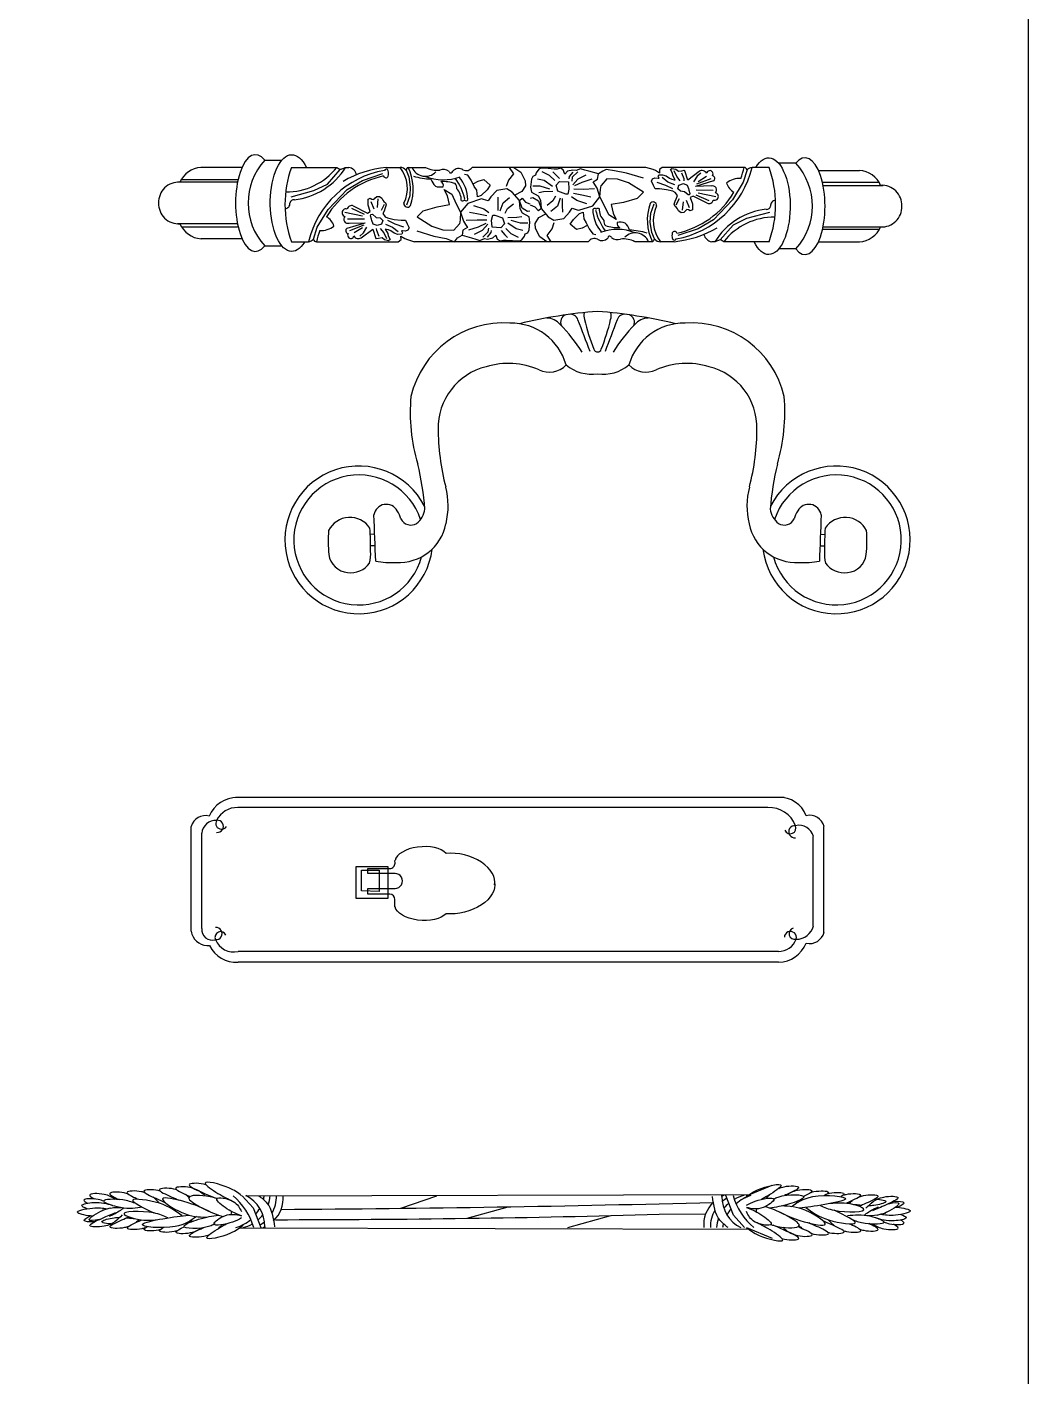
# Model space of a CAD drawing. Header units: millimetres. Extents: x -159347 to -158123, y -76894 to -75818.
# Drawn here: x -158311.9 to -158123.1, y -76588.5 to -76334.1 of the extents above; entities that cross this region are included whole.
import ezdxf

# ---------------------------------------------------------------- set-up
doc = ezdxf.new("R2010")
doc.units = ezdxf.units.MM
doc.header["$LTSCALE"] = 2
doc.header["$MEASUREMENT"] = 0
doc.layers.get('0').update_dxf_attribs({"linetype": 'CONTINUOUS'})
doc.layers.add('标注', color=7, linetype='CONTINUOUS', lineweight=25)

# ---------------------------------------------------------------- blocks, each defined once
blk = doc.blocks.new('LC-14')
at = {"color": 0, "lineweight": -3}
for p, q in [((135245.74, 14315.04), (135244.87, 14315.04)), ((135331.75, 14315.04), (135332.62, 14315.04)), ((135245.65, 14312.79), (135244.81, 14312.83)), ((135331.84, 14312.79), (135332.68, 14312.83))]:
    blk.add_line(p, q, dxfattribs=at)
for centre, radius, start, end in [((135242.59, 14313.89), 14.29, 7.1308, 332.9418), ((135334.9, 14313.89), 14.29, 207.0582, 172.8692), ((135242.59, 14313.89), 12.57, 15.0626, 341.718), ((135334.9, 14313.89), 12.57, 198.282, 164.9374), ((135240.77, 14316.19), 4.02, 95.1289, 172.4034), ((135241.08, 14315.86), 4.39, 35.0206, 98.7346), ((135336.42, 14315.86), 4.39, 81.2654, 144.9794), ((135336.72, 14316.19), 4.02, 7.5966, 84.8711), ((135265.05, 14314.03), 28.39, 174.5513, 183.9573), ((135236.37, 14316.51), 8.51, 356.9406, 12.6656), ((133245.39, 14388.6), 2001.7, 357.72255, 357.97942), ((135248.82, 14300.55), 17.72, 86.8979, 99.6532), ((135250.34, 14308.99), 9.27, 10.9663, 93.4615), ((135327.15, 14308.99), 9.27, 86.5385, 169.0337), ((135328.67, 14300.55), 17.72, 80.3468, 93.1021), ((137332.1, 14388.6), 2001.7, 182.02058, 182.27745), ((135341.12, 14316.51), 8.51, 167.3344, 183.0594), ((135312.44, 14314.03), 28.39, 356.0427, 5.4487), ((135195.08, 14315.33), 49.79, 355.6945, 0.8402), ((135382.41, 14315.33), 49.79, 179.1598, 184.3055), ((135240.87, 14314.21), 4.67, 207.2605, 325.8774), ((135252.66, 14308.88), 2.14, 58.7302, 154.3792), ((135324.83, 14308.88), 2.14, 25.6208, 121.2698), ((135336.62, 14314.21), 4.67, 214.1226, 332.7395), ((135247.89, 14309.42), 2.41, 188.715, 332.1959), ((135246.24, 14311), 4.65, 324.4729, 345.15), ((135251.19, 14307.38), 4.21, 7.6932, 52.3245), ((135245.37, 14307.32), 14.49, 345.3572, 13.7184), ((135332.12, 14307.32), 14.49, 166.2816, 194.6428), ((135326.3, 14307.38), 4.21, 127.6755, 172.3068), ((135331.25, 14311), 4.65, 194.85, 215.5271), ((135329.6, 14309.42), 2.41, 207.8041, 351.285), ((135197.92, 14312.69), 57.65, 346.4896, 355.2746), ((135379.57, 14312.69), 57.65, 184.7254, 193.5104), ((135303.37, 14292.22), 45.45, 165.4269, 180.0118), ((135274.12, 14292.22), 45.45, 359.9882, 14.5731), ((135287.72, 14289.25), 35.19, 163.5366, 185.0714), ((135289.77, 14289.25), 35.19, 354.9286, 16.4634), ((135270.09, 14292.21), 12.16, 178.4088, 256.2804), ((135307.41, 14292.21), 12.16, 283.7196, 1.5912), ((135270.59, 14290.33), 18.41, 193.181, 273.8223), ((135306.9, 14290.33), 18.41, 266.1777, 346.819), ((135271.52, 14294.19), 14.45, 252.591, 294.1582), ((135271.97, 14283.09), 11.13, 269.2012, 344.1519), ((135279.4, 14276.88), 4.56, 44.0329, 115.4597), ((135287.65, 14274.07), 7.78, 81.8831, 129.6907), ((135289.84, 14274.07), 7.78, 50.3093, 98.1169), ((135298.09, 14276.88), 4.56, 64.5403, 135.9671), ((135305.52, 14283.09), 11.13, 195.8481, 270.7988), ((135305.97, 14294.19), 14.45, 245.8418, 287.409), ((135256.89, 14295.92), 34.19, 316.0896, 327.5973), ((132567.5, 15299.77), 2905.57, 339.27007, 339.4002), ((135322.41, 14263.09), 37.09, 157.9491, 167.2929), ((135288.72, 14276.82), 0.711, 87.9797, 163.771), ((135288.77, 14276.82), 0.711, 16.229, 92.0203), ((135255.08, 14263.09), 37.09, 12.7071, 22.0509), ((138009.99, 15299.77), 2905.57, 200.5998, 200.72993), ((135320.6, 14295.92), 34.19, 212.4027, 223.9104), ((135295.51, 14361.81), 92.35, 256.2936, 265.8), ((135278.91, 14274.37), 3.39, 270.9562, 320.4291), ((135283.15, 14271.79), 1.54, 154.7507, 246.9643), ((135281.98, 14361.81), 92.35, 274.2, 283.7064), ((135294.35, 14271.79), 1.53, 291.3484, 25.4573), ((135298.58, 14274.37), 3.39, 219.5709, 269.0438), ((135283.5, 14271.79), 1.54, 260.4366, 341.4486), ((135287.82, 14270.58), 1.73, 157.0297, 202.2164), ((135289.67, 14270.58), 1.73, 337.7836, 22.9703), ((135293.99, 14271.79), 1.54, 198.5514, 279.5634)]:
    blk.add_arc(centre, radius, start, end, dxfattribs=at)
blk = doc.blocks.new('LH-55')
for p, q in [((-9.71, 51.26), (9.98, 51.26)), ((-9.71, 51.26), (9.98, 51.26)), ((-9.19, 49.26), (8.72, 49.26)), ((-15.52, -59.19), (-15.52, 42.45)), ((-13.52, -59.19), (-13.52, 42.45)), ((13.56, -57.19), (13.56, 42.5)), ((15.48, -60.24), (15.48, 42.93)), ((-2.72, 13.93), (-2.72, 18.01)), ((-2.72, 18.01), (-1.64, 18.01)), ((-2.2, 15.91), (-2.08, 19.22)), ((-2.08, 19.22), (1.76, 19.22)), ((-1.64, 18.01), (-1.64, 12.93)), ((0.14, 20.26), (0.14, 20.26)), ((1.16, 12.93), (1.16, 18.01)), ((1.16, 18.01), (2.11, 18.01)), ((1.76, 19.22), (1.76, 15.91)), ((2.11, 18.01), (2.11, 13.92)), ((1.76, 15.91), (-2.2, 15.91)), ((-5.09, 12.93), (-3.72, 12.93)), ((3.12, 12.92), (3.62, 12.93)), ((-8.69, -65.74), (8.09, -65.74)), ((-10.02, -67.74), (9.98, -67.74))]:
    blk.add_line(p, q)
blk.add_lwpolyline([(-3.52, 20.26), (2.48, 20.26), (2.48, 14.26), (-3.52, 14.26)], close=True)
for centre, radius, start, end in [((-9.32, 48.16), 3.09, 107.0727, 186.821), ((-9.71, 50.26), 1, 89.9566, 121.3524), ((9.27, 48.56), 2.79, 345.4359, 75.2366), ((-9.39, 47.28), 1.99, 84.1123, 196.9821), ((8.51, 46.62), 2.65, 356.6351, 85.4947), ((-9.9, 42.74), 5.63, 116.2308, 182.9731), ((-9.92, 43.28), 3.68, 111.7551, 193.1385), ((-10.15, 46.56), 1.14, 172.8881, 6.4045), ((-10.86, 45.71), 1.08, 293.4446, 113.4446), ((10.03, 46.33), 1.14, 172.8881, 6.4045), ((10.57, 45.55), 1.08, 57.1585, 237.1585), ((9.3, 42.62), 4.27, 358.3449, 64.2162), ((9.66, 42.52), 5.82, 0.7273, 66.6664), ((-3.72, 13.93), 1, 270, 0), ((-0.24, 12.92), 1.4, 179.7553, 0.2447), ((3.11, 13.92), 1, 180, 270.8141), ((8.33, -57.47), 5.24, 290.2818, 3.0655), ((-9.84, -59.11), 5.69, 180.8358, 248.2577), ((-9.84, -59.11), 3.69, 180.8358, 248.2577), ((-10.89, -61.43), 1.14, 254.2882, 87.8046), ((9.71, -61.4), 1.08, 113.4446, 293.4446), ((10.22, -59.47), 5.24, 290.2818, 3.0655), ((-10.15, -62.26), 1.08, 14.8447, 194.8447), ((-7.92, -62.55), 3.29, 179.7168, 256.3175), ((9.01, -62.25), 1.14, 352.8881, 186.4045), ((7.44, -63.04), 2.79, 283.5645, 13.3653), ((-9.23, -65.04), 2.79, 166.6347, 256.4355), ((-9.23, -65.04), 2.79, 166.6347, 256.4355), ((-9.23, -65.04), 2.79, 166.6347, 256.4355), ((-9.23, -65.04), 2.79, 166.6347, 256.4355), ((9.32, -65.04), 2.79, 283.5645, 13.3653)]:
    blk.add_arc(centre, radius, start, end)
at = {"extrusion": (0, 0, -1)}
for centre, major_axis, ratio, start_param, end_param in [((-5.09, 7.92), (0.41, 5.03), 0.510053, 3.519206, 6.123915), ((-2.12, 0.91), (-1.65, 6.67), 0.600953, 3.141593, 5.226204)]:
    blk.add_ellipse(centre, major_axis=major_axis, ratio=ratio, start_param=start_param, end_param=end_param, dxfattribs=at)
for centre, major_axis, ratio, start_param, end_param in [((3.62, 7.92), (-0.41, 5.03), 0.510053, 3.519206, 6.123915), ((0.65, 0.91), (1.65, 6.67), 0.600953, 3.141593, 5.226204)]:
    blk.add_ellipse(centre, major_axis=major_axis, ratio=ratio, start_param=start_param, end_param=end_param)
blk = doc.blocks.new('LH-44')
for p, q in [((-3.04, 46.12), (-3.29, -49.8)), ((2.98, 45.7), (0.68, 43.62)), ((0.68, 43.62), (-3.02, 42.2)), ((2.98, 45), (3.21, -49.67)), ((-2.87, 41.44), (-3.02, 41.44)), ((0.6, 15.85), (2.98, 9.12)), ((-1.27, 3.38), (0.89, -4.33)), ((-3.02, -15.55), (-0.76, -23.6)), ((-0.52, -32.71), (-0.44, -41.45)), ((-0.71, -46.68), (2.99, -45.26)), ((2.84, -44.5), (2.99, -44.5)), ((-3.02, -48.76), (-0.71, -46.68)), ((-3.02, -49.14), (-5.02, -53.93)), ((2.98, -49.14), (4.98, -53.93))]:
    blk.add_line(p, q)
for centre, radius, start, end in [((-6.67, 55.7), 12.71, 286.6736, 319.3725), ((4.29, 49.07), 7.63, 196.6844, 220.7645), ((3.39, 47), 6.56, 192.4898, 209.5768), ((-2.81, 47.93), 6.49, 269.4578, 333.192), ((4.29, 49.07), 7.63, 230.8848, 241.0293), ((2.48, 43.9), 5.89, 200.9665, 204.697), ((2.82, 45.41), 6.14, 209.5185, 219.6159), ((3.39, 47), 6.56, 220.4322, 232.1799), ((3.39, 47), 6.56, 250.7777, 266.4566), ((4.29, 49.07), 7.63, 254.697, 260.1645), ((2.48, 43.9), 5.89, 223.9445, 274.9057), ((2699.22, 41.14), 2700.76, 180.03521, 181.56686), ((2.82, 45.41), 6.14, 239.3719, 271.5151), ((3823.59, 59.64), 3823.24, 180.31851, 181.53649), ((-2.51, -46.96), 5.89, 43.9445, 94.9057), ((-2.85, -48.48), 6.14, 59.3719, 91.5151), ((-3.42, -50.06), 6.56, 70.7777, 86.4566), ((2.78, -50.99), 6.49, 89.4578, 153.192), ((-4.32, -52.14), 7.63, 74.697, 80.1645), ((-4.32, -52.14), 7.63, 50.8848, 61.0293), ((-3.42, -50.06), 6.56, 40.4322, 52.1799), ((-2.85, -48.48), 6.14, 29.5185, 39.6159), ((-2.51, -46.96), 5.89, 20.9665, 24.697), ((6.63, -58.77), 12.71, 106.6736, 139.3725), ((-4.32, -52.14), 7.63, 16.6844, 40.7645), ((-3.42, -50.06), 6.56, 12.4898, 29.5768)]:
    blk.add_arc(centre, radius, start, end)
for points, knots in [([(-0.85, 73.86), (-0.83, 74.35), (-0.75, 75.26), (-0.02, 77.74), (0.88, 73.56), (0.65, 71.87), (0.51, 71.14)], [0.487469, 0.487469, 0.487469, 0.487469, 2.0592, 3.29938, 6.192207, 8.837141, 8.837141, 8.837141, 8.837141]), ([(-1.91, 73.45), (-2.01, 74.42), (-1.88, 76.18), (-1.15, 74.94), (-0.83, 74.27)], [4.493813, 4.493813, 4.493813, 4.493813, 6.664987, 8.381502, 8.381502, 8.381502, 8.381502]), ([(-1.49, 72.56), (-1.75, 73.63), (-1.92, 75.62), (-0.22, 73.06), (0.28, 71.8)], [4.427654, 4.427654, 4.427654, 4.427654, 7.010166, 10.29661, 10.29661, 10.29661, 10.29661]), ([(0.53, 74.85), (0.71, 75.45), (1.3, 76.6), (1.99, 72.8), (1.49, 71.17), (1.18, 70.19)], [4.114751, 4.114751, 4.114751, 4.114751, 5.618093, 7.933183, 11.404112, 11.404112, 11.404112, 11.404112]), ([(1.93, 71.71), (2.07, 72.03), (2.51, 73.38), (2.45, 76.1), (1.79, 75.25), (1.57, 74.86)], [3.003723, 3.003723, 3.003723, 3.003723, 3.955768, 6.664987, 7.870553, 7.870553, 7.870553, 7.870553]), ([(2.29, 69.61), (2.7, 70.16), (3.47, 71.64), (3.4, 75.17), (2.65, 74.02), (2.37, 73.48)], [1.846456, 1.846456, 1.846456, 1.846456, 3.955768, 6.664987, 8.148099, 8.148099, 8.148099, 8.148099]), ([(-2.37, 69.99), (-2.33, 71.24), (-1.93, 73.18), (-1.18, 70.27), (-1.11, 69.09), (-1.11, 68.77)], [3.750227, 3.750227, 3.750227, 3.750227, 6.490735, 8.821187, 9.790519, 9.790519, 9.790519, 9.790519]), ([(-2.82, 67.09), (-2.91, 67.32), (-3.27, 68.62), (-3.2, 71.97), (-1.73, 68.71), (-1.17, 67.42), (-1, 67.03)], [3.2827, 3.2827, 3.2827, 3.2827, 3.955768, 6.664987, 9.265271, 10.54932, 10.54932, 10.54932, 10.54932]), ([(0.69, 67.97), (0.26, 68.52), (-0.3, 69.23), (-0.8, 70.43), (-0.91, 70.7)], [0, 0, 0, 0, 2.334357, 2.992002, 2.992002, 2.992002, 2.992002]), ([(3.28, 67.12), (3.37, 67.36), (3.73, 68.66), (3.67, 71.77), (2.65, 69.75), (2.25, 68.87)], [3.2827, 3.2827, 3.2827, 3.2827, 3.955768, 6.664987, 8.852916, 8.852916, 8.852916, 8.852916]), ([(-3.1, 64), (-3.16, 64.19), (-3.49, 65.45), (-3.42, 68.7), (-2.13, 65.85), (-1.64, 64.73), (-1.57, 64.57)], [3.445652, 3.445652, 3.445652, 3.445652, 3.955768, 6.664987, 9.265271, 9.730127, 9.730127, 9.730127, 9.730127]), ([(-1.19, 67.48), (-1.21, 67.29), (-1.26, 66.81), (-1.29, 66.3), (-1.32, 65.99)], [11.138053, 11.138053, 11.138053, 11.138053, 11.731693, 12.65336, 12.65336, 12.65336, 12.65336]), ([(3.56, 64.03), (3.62, 64.22), (3.95, 65.48), (3.88, 68.57), (2.82, 66.38), (2.41, 65.46)], [3.445652, 3.445652, 3.445652, 3.445652, 3.955768, 6.664987, 8.973543, 8.973543, 8.973543, 8.973543]), ([(-3.41, 61.1), (-3.44, 61.22), (-3.72, 62.43), (-3.67, 64.73), (-3.04, 63.96), (-2.84, 63.61)], [3.666575, 3.666575, 3.666575, 3.666575, 3.955768, 6.664987, 7.792274, 7.792274, 7.792274, 7.792274]), ([(3.86, 61.14), (3.89, 61.25), (4.18, 62.46), (4.11, 65.59), (2.53, 62.09), (1.94, 60.73), (1.72, 60.24)], [3.666575, 3.666575, 3.666575, 3.666575, 3.955768, 6.664987, 9.265271, 11.032334, 11.032334, 11.032334, 11.032334]), ([(-3.63, 57.99), (-3.69, 58.16), (-4.01, 59.41), (-3.95, 61.9), (-3.27, 60.97), (-3.04, 60.55)], [3.493773, 3.493773, 3.493773, 3.493773, 3.955768, 6.664987, 7.941853, 7.941853, 7.941853, 7.941853]), ([(4.09, 58.02), (4.14, 58.19), (4.46, 59.45), (4.39, 62.67), (2.88, 59.32), (2.31, 58.01), (2.12, 57.58)], [3.493773, 3.493773, 3.493773, 3.493773, 3.955768, 6.664987, 9.265271, 10.732626, 10.732626, 10.732626, 10.732626]), ([(-3.11, 53.38), (-3.52, 53.93), (-4.29, 55.42), (-4.21, 59.26), (-3.25, 57.43), (-2.87, 56.6)], [1.843775, 1.843775, 1.843775, 1.843775, 3.955768, 6.664987, 8.710789, 8.710789, 8.710789, 8.710789]), ([(-2.41, 50.99), (-2.54, 51.23), (-3.42, 53.14), (-3.24, 58.8), (-1.13, 53.31), (-0.84, 51.32), (-0.68, 50.21)], [2.348043, 2.348043, 2.348043, 2.348043, 3.106787, 7.96069, 10.944944, 14.745846, 14.745846, 14.745846, 14.745846]), ([(2.42, 50.44), (2.57, 50.84), (3.12, 52.97), (3.14, 57.38), (0.66, 53.48), (-0.73, 50.37), (-0.91, 49.28)], [2.591853, 2.591853, 2.591853, 2.591853, 3.647187, 7.660695, 10.943619, 13.890002, 13.890002, 13.890002, 13.890002]), ([(2.92, 52.68), (3.61, 53.38), (4.76, 54.88), (4.66, 59.6), (3.39, 56.78), (2.9, 55.67), (2.83, 55.53)], [0.81542, 0.81542, 0.81542, 0.81542, 3.955768, 6.664987, 9.265271, 9.665532, 9.665532, 9.665532, 9.665532]), ([(-4.39, 51.91), (-4.52, 52.22), (-4.94, 53.56), (-4.87, 57.04), (-3.6, 54.24), (-3.11, 53.14), (-3.06, 53.01)], [3.039822, 3.039822, 3.039822, 3.039822, 3.955768, 6.664987, 9.265271, 9.63399, 9.63399, 9.63399, 9.63399]), ([(5.05, 52.52), (5.09, 52.66), (5.39, 53.9), (5.32, 57.08), (3.51, 53.05), (2.88, 51.61), (2.56, 50.86)], [3.573397, 3.573397, 3.573397, 3.573397, 3.955768, 6.664987, 9.265271, 12.098824, 12.098824, 12.098824, 12.098824]), ([(-2.61, 45.56), (-3.12, 46.21), (-4.45, 47.92), (-5.9, 54.26), (-3.3, 50.46), (-2.53, 49.09), (-2.32, 48.7)], [0, 0, 0, 0, 2.772981, 7.305267, 10.344179, 11.68053, 11.68053, 11.68053, 11.68053]), ([(2.98, 42.61), (2.56, 42.03), (1.14, 40.22), (-1.23, 39.88), (-2.87, 39.64)], [0.24294, 0.24294, 0.24294, 0.24294, 2.329724, 7.013306, 7.013306, 7.013306, 7.013306]), ([(-3.02, -45.67), (-2.59, -45.1), (-1.17, -43.29), (1.2, -42.95), (2.84, -42.71)], [0.24294, 0.24294, 0.24294, 0.24294, 2.329724, 7.013306, 7.013306, 7.013306, 7.013306]), ([(2.58, -48.83), (3.08, -49.48), (4.42, -51.19), (5.86, -57.53), (3.27, -53.73), (2.5, -52.36), (2.29, -51.97)], [0, 0, 0, 0, 2.772981, 7.305267, 10.344179, 11.68053, 11.68053, 11.68053, 11.68053]), ([(-2.46, -53.71), (-2.6, -54.11), (-3.15, -56.25), (-3.18, -60.65), (-0.7, -56.75), (0.69, -53.64), (0.88, -52.55)], [2.591853, 2.591853, 2.591853, 2.591853, 3.647187, 7.660695, 10.943619, 13.890002, 13.890002, 13.890002, 13.890002]), ([(-5.08, -55.79), (-5.12, -55.94), (-5.43, -57.17), (-5.36, -60.35), (-3.54, -56.32), (-2.92, -54.88), (-2.59, -54.13)], [3.573397, 3.573397, 3.573397, 3.573397, 3.955768, 6.664987, 9.265271, 12.098824, 12.098824, 12.098824, 12.098824]), ([(2.37, -54.26), (2.5, -54.5), (3.38, -56.42), (3.21, -62.07), (1.09, -56.58), (0.81, -54.59), (0.64, -53.48)], [2.348043, 2.348043, 2.348043, 2.348043, 3.106787, 7.96069, 10.944944, 14.745846, 14.745846, 14.745846, 14.745846]), ([(4.35, -55.18), (4.48, -55.49), (4.91, -56.84), (4.83, -60.31), (3.57, -57.51), (3.08, -56.41), (3.02, -56.28)], [3.039822, 3.039822, 3.039822, 3.039822, 3.955768, 6.664987, 9.265271, 9.63399, 9.63399, 9.63399, 9.63399]), ([(-2.96, -55.95), (-3.65, -56.65), (-4.79, -58.15), (-4.69, -62.87), (-3.42, -60.05), (-2.93, -58.94), (-2.87, -58.8)], [0.81542, 0.81542, 0.81542, 0.81542, 3.955768, 6.664987, 9.265271, 9.665532, 9.665532, 9.665532, 9.665532]), ([(3.08, -56.65), (3.49, -57.2), (4.26, -58.69), (4.17, -62.53), (3.22, -60.7), (2.84, -59.87)], [1.843775, 1.843775, 1.843775, 1.843775, 3.955768, 6.664987, 8.710789, 8.710789, 8.710789, 8.710789]), ([(-4.12, -61.29), (-4.18, -61.47), (-4.5, -62.72), (-4.43, -65.94), (-2.92, -62.59), (-2.34, -61.28), (-2.15, -60.85)], [3.493773, 3.493773, 3.493773, 3.493773, 3.955768, 6.664987, 9.265271, 10.732626, 10.732626, 10.732626, 10.732626]), ([(3.6, -61.26), (3.65, -61.43), (3.97, -62.68), (3.92, -65.17), (3.24, -64.24), (3, -63.82)], [3.493773, 3.493773, 3.493773, 3.493773, 3.955768, 6.664987, 7.941853, 7.941853, 7.941853, 7.941853]), ([(-3.9, -64.41), (-3.93, -64.52), (-4.21, -65.73), (-4.14, -68.86), (-2.56, -65.36), (-1.97, -64.01), (-1.75, -63.51)], [3.666575, 3.666575, 3.666575, 3.666575, 3.955768, 6.664987, 9.265271, 11.032334, 11.032334, 11.032334, 11.032334]), ([(3.37, -64.37), (3.4, -64.49), (3.69, -65.7), (3.64, -68), (3.01, -67.23), (2.8, -66.88)], [3.666575, 3.666575, 3.666575, 3.666575, 3.955768, 6.664987, 7.792274, 7.792274, 7.792274, 7.792274]), ([(-3.59, -67.3), (-3.65, -67.49), (-3.98, -68.76), (-3.92, -71.84), (-2.86, -69.65), (-2.44, -68.73)], [3.445652, 3.445652, 3.445652, 3.445652, 3.955768, 6.664987, 8.973543, 8.973543, 8.973543, 8.973543]), ([(3.07, -67.27), (3.13, -67.46), (3.46, -68.72), (3.39, -71.97), (2.1, -69.12), (1.61, -68), (1.53, -67.84)], [3.445652, 3.445652, 3.445652, 3.445652, 3.955768, 6.664987, 9.265271, 9.730127, 9.730127, 9.730127, 9.730127]), ([(-3.31, -70.39), (-3.4, -70.63), (-3.77, -71.93), (-3.7, -75.04), (-2.69, -73.02), (-2.28, -72.14)], [3.2827, 3.2827, 3.2827, 3.2827, 3.955768, 6.664987, 8.852916, 8.852916, 8.852916, 8.852916]), ([(2.79, -70.36), (2.87, -70.6), (3.24, -71.89), (3.17, -75.24), (1.7, -71.98), (1.13, -70.69), (0.97, -70.3)], [3.2827, 3.2827, 3.2827, 3.2827, 3.955768, 6.664987, 9.265271, 10.54932, 10.54932, 10.54932, 10.54932]), ([(1.16, -70.75), (1.18, -70.56), (1.22, -70.08), (1.26, -69.57), (1.28, -69.26)], [11.138053, 11.138053, 11.138053, 11.138053, 11.731693, 12.65336, 12.65336, 12.65336, 12.65336]), ([(-2.33, -72.88), (-2.74, -73.43), (-3.51, -74.91), (-3.43, -78.44), (-2.68, -77.29), (-2.4, -76.75)], [1.846456, 1.846456, 1.846456, 1.846456, 3.955768, 6.664987, 8.148099, 8.148099, 8.148099, 8.148099]), ([(-0.56, -78.12), (-0.74, -78.72), (-1.33, -79.87), (-2.03, -76.07), (-1.52, -74.44), (-1.22, -73.46)], [4.114751, 4.114751, 4.114751, 4.114751, 5.618093, 7.933183, 11.404112, 11.404112, 11.404112, 11.404112]), ([(-0.73, -71.24), (-0.29, -71.79), (0.27, -72.5), (0.77, -73.7), (0.88, -73.97)], [0, 0, 0, 0, 2.334357, 2.992002, 2.992002, 2.992002, 2.992002]), ([(2.33, -73.26), (2.3, -74.51), (1.9, -76.45), (1.14, -73.54), (1.08, -72.36), (1.08, -72.04)], [3.750227, 3.750227, 3.750227, 3.750227, 6.490735, 8.821187, 9.790519, 9.790519, 9.790519, 9.790519]), ([(-1.97, -74.98), (-2.11, -75.3), (-2.54, -76.65), (-2.48, -79.37), (-1.82, -78.52), (-1.6, -78.13)], [3.003723, 3.003723, 3.003723, 3.003723, 3.955768, 6.664987, 7.870553, 7.870553, 7.870553, 7.870553]), ([(0.82, -77.14), (0.8, -77.62), (0.72, -78.53), (-0.01, -81.01), (-0.92, -76.83), (-0.69, -75.14), (-0.54, -74.41)], [0.487469, 0.487469, 0.487469, 0.487469, 2.0592, 3.29938, 6.192207, 8.837141, 8.837141, 8.837141, 8.837141]), ([(1.45, -75.83), (1.71, -76.9), (1.89, -78.89), (0.19, -76.33), (-0.31, -75.07)], [4.427654, 4.427654, 4.427654, 4.427654, 7.010166, 10.29661, 10.29661, 10.29661, 10.29661]), ([(1.88, -76.72), (1.98, -77.69), (1.85, -79.45), (1.12, -78.21), (0.79, -77.55)], [4.493813, 4.493813, 4.493813, 4.493813, 6.664987, 8.381502, 8.381502, 8.381502, 8.381502])]:
    blk.add_open_spline(points, degree=3, knots=knots)
for points in [[(-0.64, 68.31), (-2.76, 71.66), (-2.63, 74.36), (-1.3, 72.13), (-0.16, 69.53)], [(1.55, 65.9), (2.18, 68.19), (1.96, 71.72), (0.93, 69.28), (0.8, 64.84)], [(-0.95, 54.31), (-2.83, 58.31), (-2.39, 64.46), (-1.35, 60.61), (-0.66, 55.76)], [(-0.07, 51.74), (1.88, 56.67), (2.4, 60.67), (-0.2, 57.04), (-1.08, 52.51)], [(-1.22, 45.86), (-1.99, 47.51), (-2.32, 51.02), (-0.79, 48.98), (-0.79, 45.86)], [(2.98, 45.86), (4.46, 48.21), (5.31, 52.67), (3.42, 50.28), (1.96, 47.52)], [(-0.79, 45.86), (0.51, 48.58), (2.35, 50.48), (1.88, 47.38), (-0.02, 45.86)], [(-3.02, -49.14), (-4.49, -51.48), (-5.34, -55.94), (-3.46, -53.55), (-2, -50.8)], [(0.75, -49.14), (-0.55, -51.85), (-2.38, -53.75), (-1.92, -50.65), (-0.02, -49.14)], [(1.19, -49.14), (1.96, -50.78), (2.29, -54.29), (0.75, -52.25), (0.75, -49.14)], [(0.04, -55.01), (-1.91, -59.94), (-2.43, -63.94), (0.16, -60.31), (1.05, -55.78)], [(0.92, -57.58), (2.8, -61.58), (2.35, -67.73), (1.31, -63.88), (0.63, -59.03)], [(-1.58, -69.17), (-2.21, -71.46), (-1.99, -74.99), (-0.96, -72.55), (-0.83, -68.11)], [(0.61, -71.58), (2.73, -74.93), (2.6, -77.63), (1.26, -75.4), (0.13, -72.81)]]:
    blk.add_spline(points, degree=3)
for points in [[(0.11, 72.19), (0.17, 72.06), (0.22, 71.93), (0.28, 71.81)], [(0.25, 71.99), (0.24, 71.98), (0.23, 71.96), (0.22, 71.94)], [(0.66, 70.44), (0.5, 70.93), (0.33, 71.43), (0.25, 71.99)], [(0.66, 70.44), (0.78, 69.75), (0.77, 69.11), (0.76, 68.48)], [(1.34, 70.7), (1.35, 70.72), (1.37, 70.73), (1.38, 70.75)], [(-1.5, 65.08), (-1.72, 65.3), (-1.92, 65.53), (-2.11, 65.79)], [(2.41, 65.61), (2.46, 65.68), (2.52, 65.75), (2.57, 65.82)], [(1.6, 61.29), (1.98, 61.65), (2.35, 62.01), (2.69, 62.43)], [(2.65, 55.75), (2.84, 55.94), (3.03, 56.14), (3.2, 56.36)], [(-1.66, 55.19), (-1.79, 55.32), (-1.92, 55.44), (-2.05, 55.57)], [(-2.17, 50.97), (-2.15, 50.92), (-2.12, 50.87), (-2.1, 50.82)], [(-2.58, 49.6), (-2.78, 49.79), (-2.98, 49.97), (-3.16, 50.16)], [(-0.54, 47.78), (-0.4, 47.71), (-0.23, 47.67), (-0.02, 47.67)], [(0.5, -51.05), (0.37, -50.98), (0.19, -50.94), (-0.02, -50.94)], [(2.55, -52.87), (2.75, -53.06), (2.94, -53.24), (3.13, -53.43)], [(2.13, -54.24), (2.11, -54.19), (2.09, -54.14), (2.07, -54.09)], [(-2.68, -59.02), (-2.87, -59.21), (-3.06, -59.41), (-3.24, -59.63)], [(1.62, -58.46), (1.75, -58.59), (1.88, -58.71), (2.01, -58.84)], [(-1.63, -64.56), (-2.01, -64.92), (-2.39, -65.28), (-2.72, -65.7)], [(1.47, -68.35), (1.68, -68.57), (1.89, -68.8), (2.08, -69.06)], [(-2.44, -68.88), (-2.5, -68.95), (-2.55, -69.02), (-2.6, -69.09)], [(-0.7, -73.71), (-0.81, -73.02), (-0.81, -72.38), (-0.8, -71.75)], [(-1.37, -73.97), (-1.39, -73.99), (-1.4, -74), (-1.41, -74.02)], [(-0.7, -73.71), (-0.53, -74.21), (-0.36, -74.7), (-0.28, -75.27)], [(-0.15, -75.46), (-0.2, -75.33), (-0.26, -75.2), (-0.31, -75.08)], [(-0.28, -75.27), (-0.27, -75.25), (-0.26, -75.23), (-0.25, -75.21)]]:
    blk.add_open_spline(points, degree=3)
for points, start_tangent in [([(-1.2, 59.72), (-0.26, 62.36), (-0.56, 67.88), (-1.31, 66.02), (-1.52, 61.55)], (0.059877, 0.998206)), ([(1.16, -62.99), (0.23, -65.63), (0.52, -71.15), (1.28, -69.29), (1.49, -64.82)], (-0.059877, -0.998206))]:
    blk.add_spline(points, degree=3, dxfattribs=dict(start_tangent=start_tangent))
for points, end_tangent in [([(-0.81, 56.99), (1.54, 61.28), (2.13, 66.31), (-0.26, 62.36)], (-0.203186, -0.97914)), ([(0.77, -60.27), (-1.57, -64.55), (-2.16, -69.58), (0.23, -65.63)], (0.203186, 0.97914))]:
    blk.add_spline(points, degree=3, dxfattribs=dict(end_tangent=end_tangent))
blk = doc.blocks.new('A$C43F54033')
at = {"color": 0, "lineweight": -3}
for p, q in [((9.77, 10.21), (4.97, 10.21)), ((12.44, 11.05), (14.44, 11.05)), ((15.57, 10.21), (20.87, 10.21)), ((19.77, 8.25), (21.28, 9.98)), ((21.28, 9.98), (21.91, 10.21)), ((21.91, 10.21), (22.29, 10.21)), ((23.89, 8.69), (26.27, 9.49)), ((26.67, 10.21), (28.33, 10.21)), ((28.99, 9.88), (29.31, 9.11)), ((29.22, 10.21), (31.27, 10.21)), ((36.75, 10.21), (57.1, 10.21)), ((41.08, 10.21), (41.56, 9.47)), ((41.62, 10.21), (42.43, 9.63)), ((42.43, 9.63), (42.95, 8.65)), ((44.22, 9.56), (44.14, 9.29)), ((44.54, 10), (44.22, 9.56)), ((44.77, 10.1), (44.54, 10)), ((45.63, 10.06), (44.77, 10.1)), ((45.82, 9.24), (44.95, 9.67)), ((46.36, 10.01), (45.63, 10.06)), ((46.51, 9.38), (46.2, 9.69)), ((46.7, 10.01), (46.36, 10.01)), ((47.08, 10.11), (46.7, 10.01)), ((47.41, 9.91), (47.08, 10.11)), ((47.59, 9.42), (47.41, 9.91)), ((47.92, 9.75), (47.59, 9.42)), ((48.54, 9.9), (47.92, 9.75)), ((48.54, 9.65), (48.11, 9.14)), ((49.1, 9.67), (48.47, 9.05)), ((48.92, 9.83), (48.54, 9.9)), ((49.45, 10.05), (48.92, 9.83)), ((49.94, 9.89), (49.45, 10.05)), ((50.42, 9.76), (49.94, 9.89)), ((51.54, 9.44), (50.42, 9.76)), ((52.06, 9.75), (51.54, 9.44)), ((52.43, 10.21), (52.06, 9.75)), ((52.06, 9.75), (52.06, 9.75)), ((53.41, 9.82), (52.43, 10.21)), ((54.83, 9.54), (53.41, 9.82)), ((56.84, 8.93), (54.83, 9.54)), ((57.94, 9.96), (57.1, 10.21)), ((58.23, 9.84), (57.94, 9.96)), ((58.7, 9.55), (58.23, 9.84)), ((59.01, 10.21), (58.67, 9.96)), ((58.67, 9.96), (58.7, 9.55)), ((68.61, 10.21), (59.01, 10.21)), ((59.98, 9.96), (60.16, 10.08)), ((60.21, 9.52), (59.98, 9.96)), ((60.16, 10.08), (60.61, 9.98)), ((60.25, 9.25), (60.21, 9.52)), ((60.72, 9.16), (60.39, 9.81)), ((60.61, 9.98), (60.91, 9.75)), ((60.91, 9.75), (61.32, 9.81)), ((61.26, 9.59), (61.54, 8.89)), ((61.32, 9.81), (61.59, 9.88)), ((61.59, 9.88), (61.64, 9.81)), ((62.01, 8.72), (61.64, 9.81)), ((63.35, 9.74), (62.01, 8.72)), ((63.53, 9.54), (63.1, 9.16)), ((68.95, 9.92), (68.5, 8.48)), ((71.53, 10.21), (69.53, 10.21)), ((74.66, 10.68), (72.66, 10.68)), ((77.32, 9.85), (82.13, 9.85)), ((9.24, 8.46), (2.2, 8.46)), ((9.24, 8.74), (2.64, 8.74)), ((18.2, 7.49), (19.77, 8.25)), ((22.08, 7.62), (23.89, 8.69)), ((29.31, 9.11), (29.49, 7.91)), ((29.49, 7.91), (29.42, 6.86)), ((36.21, 9.27), (35.85, 9.37)), ((36.63, 8.7), (36.21, 9.27)), ((36.99, 7.97), (36.63, 8.7)), ((36.88, 8.29), (37.46, 8.61)), ((37.29, 7.53), (36.99, 7.97)), ((37.46, 8.61), (38.12, 8.79)), ((38.12, 8.79), (38.86, 8.14)), ((38.86, 8.14), (38.49, 7.59)), ((41, 8.7), (40.73, 7.95)), ((41.56, 9.47), (41, 8.7)), ((42.97, 8.05), (42.56, 7.38)), ((42.95, 8.65), (42.97, 8.05)), ((43.68, 8.82), (43.58, 7.9)), ((43.84, 9.16), (43.68, 8.82)), ((44.73, 8), (43.83, 8)), ((44.14, 9.29), (43.84, 9.16)), ((45.19, 8.66), (44.41, 8.84)), ((45.83, 7.66), (44.73, 8)), ((46.16, 7.98), (45.19, 8.66)), ((46.42, 8.66), (45.82, 9.24)), ((46.96, 8.89), (46.51, 9.38)), ((46.57, 8.1), (46.99, 8.56)), ((46.8, 7.4), (46.57, 8.1)), ((46.99, 8.56), (48.03, 8.51)), ((48.03, 8.51), (48.08, 7.67)), ((48.11, 9.14), (48.08, 8.88)), ((48.47, 9.05), (48.42, 8.61)), ((49.14, 8.84), (48.53, 8.16)), ((49.61, 8.45), (48.72, 8.02)), ((50.07, 9.31), (49.14, 8.84)), ((50.76, 8.82), (49.61, 8.45)), ((50.92, 8.52), (51.45, 8.84)), ((51.13, 8.19), (50.92, 8.52)), ((51.38, 7.78), (51.13, 8.19)), ((51.45, 8.84), (51.54, 9.44)), ((51.77, 7.62), (51.84, 8.09)), ((52.51, 8.85), (51.84, 8.09)), ((53.78, 8.82), (52.51, 8.85)), ((55.08, 8.39), (53.78, 8.82)), ((56.81, 7.29), (55.08, 8.39)), ((57.75, 8.59), (57.88, 8.85)), ((57.97, 8.09), (57.75, 8.59)), ((57.88, 8.85), (58.16, 8.97)), ((58.18, 7.68), (57.97, 8.09)), ((58.16, 8.97), (58.52, 8.92)), ((59.43, 8.09), (58.42, 8.45)), ((58.52, 8.92), (58.64, 8.92)), ((58.53, 9.17), (58.6, 9.31)), ((58.64, 8.92), (58.53, 9.17)), ((58.6, 9.31), (59.05, 9.35)), ((59.69, 8.49), (59.01, 9.02)), ((59.05, 9.35), (59.49, 9.22)), ((60.26, 7.69), (59.43, 8.09)), ((59.49, 9.22), (59.88, 8.92)), ((60.51, 8.15), (59.69, 8.49)), ((59.88, 8.92), (60.15, 8.82)), ((60.15, 8.82), (60.4, 8.77)), ((60.53, 8.75), (60.25, 9.25)), ((60.4, 8.77), (60.53, 8.75)), ((61.12, 8.64), (60.72, 9.16)), ((60.84, 7.71), (60.97, 8.14)), ((60.97, 8.14), (61.49, 8.31)), ((61.49, 8.31), (61.94, 8.14)), ((61.54, 8.89), (61.56, 8.64)), ((61.94, 8.14), (62.1, 7.73)), ((63.1, 9.16), (62.68, 8.5)), ((65.01, 8.63), (62.9, 7.97)), ((64.76, 8.02), (62.9, 7.97)), ((64.69, 8.87), (63.01, 8.22)), ((64.2, 9.14), (63.22, 8.53)), ((68.5, 8.48), (67.24, 6.42)), ((77.86, 8.48), (84.4, 8.48)), ((77.86, 8.1), (84.9, 8.1)), ((15.52, 6.76), (18.2, 7.49)), ((19.85, 5.28), (22.08, 7.62)), ((24.55, 6.48), (24.8, 6.6)), ((24.55, 5.78), (24.55, 6.48)), ((24.8, 6.6), (25, 6.47)), ((25, 6.47), (25.2, 6.43)), ((25.2, 6.43), (25.34, 6.59)), ((25.34, 6.59), (25.56, 6.79)), ((25.56, 6.79), (25.87, 6.81)), ((25.7, 6.52), (25.61, 5.51)), ((25.87, 6.81), (26.16, 6.6)), ((26.16, 6.6), (26.29, 6.35)), ((26.29, 6.35), (26.4, 6.2)), ((29.42, 6.86), (29.03, 5.77)), ((33.84, 6.86), (33.47, 7.59)), ((33.47, 7.59), (34.36, 7.06)), ((34.07, 5.85), (33.84, 6.86)), ((34.36, 7.06), (34.88, 5.92)), ((37.84, 6.52), (36.22, 5.99)), ((37.36, 6.74), (37.29, 7.53)), ((37.77, 6.9), (37.36, 6.74)), ((38.49, 7.59), (37.77, 6.9)), ((38.07, 6.45), (37.84, 6.52)), ((38.62, 6.28), (38.07, 6.45)), ((38.95, 6.74), (38.62, 6.28)), ((39.63, 7.5), (38.95, 6.74)), ((40.8, 7.69), (39.63, 7.5)), ((39.75, 6.72), (39.76, 5.94)), ((40.36, 6.05), (41.13, 6.68)), ((41.45, 7.29), (40.8, 7.69)), ((42.27, 6.31), (41.45, 7.29)), ((42.56, 7.38), (41.74, 6.94)), ((42.27, 6.31), (42.6, 6.59)), ((42.6, 6.59), (42.98, 6.14)), ((43.58, 7.9), (43.69, 7.3)), ((43.58, 6.61), (43.86, 6.67)), ((43.69, 7.3), (44.47, 6.85)), ((43.86, 6.67), (44.5, 6.28)), ((44.47, 6.85), (44.75, 6.36)), ((45.12, 7.34), (44.54, 7.24)), ((44.75, 6.36), (44.82, 5.39)), ((46.19, 7.37), (45.12, 7.34)), ((46.48, 6.85), (46.2, 6.29)), ((47.06, 6.58), (46.74, 5.65)), ((47.71, 7.09), (46.8, 7.4)), ((47.34, 5.75), (47.33, 6.55)), ((47.94, 7.09), (47.71, 7.09)), ((48.08, 7.67), (47.94, 7.09)), ((48.98, 6.34), (48.39, 6.77)), ((49.79, 6.91), (48.62, 7.14)), ((49.78, 7.63), (48.65, 7.64)), ((50.2, 5.95), (48.98, 6.34)), ((51.05, 7.68), (49.78, 7.63)), ((50.66, 6.72), (49.79, 6.91)), ((50.88, 5.71), (51.72, 6.74)), ((51.72, 6.74), (51.38, 7.78)), ((51.72, 6.74), (51.77, 7.62)), ((52.22, 5.78), (51.72, 6.74)), ((56.09, 6.58), (54.47, 6.1)), ((56.81, 7.29), (56.09, 6.58)), ((58.68, 7.69), (58.18, 7.68)), ((59.5, 7.58), (58.68, 7.69)), ((60.26, 7.41), (59.5, 7.58)), ((60.53, 7.28), (60.26, 7.41)), ((60.81, 6.91), (60.53, 7.28)), ((60.53, 6.24), (60.68, 6.62)), ((60.65, 5.83), (61.02, 6.56)), ((60.68, 6.62), (60.81, 6.91)), ((61.15, 7.42), (60.84, 7.71)), ((61.61, 7.35), (61.15, 7.42)), ((62.03, 6.98), (61.61, 7.35)), ((62.21, 5.48), (61.86, 6.33)), ((62.21, 7), (62.03, 6.98)), ((62.1, 7.73), (62.15, 7.55)), ((62.15, 7.55), (62.25, 7.16)), ((62.25, 7.16), (62.21, 7)), ((62.63, 6.84), (62.3, 6.68)), ((62.3, 6.68), (62.55, 5.92)), ((64.28, 5.99), (62.63, 6.84)), ((64.97, 7.51), (62.98, 7.52)), ((64.5, 6.28), (63, 6.96)), ((65.29, 6.75), (63.21, 7.17)), ((67.24, 6.42), (65.01, 4.08)), ((18.6, 3.22), (19.85, 5.28)), ((21.8, 4.94), (23.89, 4.52)), ((22.6, 5.42), (24.1, 4.74)), ((22.81, 5.7), (24.46, 4.85)), ((24.46, 4.85), (24.8, 5.02)), ((24.8, 5.02), (24.55, 5.78)), ((24.89, 6.22), (25.23, 5.36)), ((26.45, 5.87), (26.07, 5.14)), ((26.41, 5.08), (26.29, 4.79)), ((26.29, 4.79), (26.56, 4.42)), ((26.4, 6.2), (26.58, 6.06)), ((26.56, 5.45), (26.41, 5.08)), ((26.68, 5.82), (26.56, 5.45)), ((26.58, 6.06), (26.68, 5.82)), ((30.28, 4.41), (31.01, 5.12)), ((31.01, 5.12), (32.63, 5.6)), ((32.63, 5.6), (34.07, 5.85)), ((34.88, 5.92), (35.38, 4.95)), ((35.38, 4.95), (35.32, 4.08)), ((36.22, 5.99), (35.38, 4.95)), ((35.38, 4.95), (35.72, 3.92)), ((36.44, 4.97), (37.3, 4.79)), ((36.9, 5.75), (38.11, 5.36)), ((37.3, 4.79), (38.47, 4.56)), ((38.11, 5.36), (38.71, 4.93)), ((39.76, 5.94), (39.77, 5.15)), ((40.04, 5.11), (40.36, 6.05)), ((40.61, 4.85), (40.89, 5.41)), ((40.89, 5.41), (41.58, 5.95)), ((42.34, 5.34), (42.27, 6.31)), ((42.59, 5.42), (42.27, 6.31)), ((42.63, 4.84), (42.34, 5.34)), ((43.23, 5.02), (42.59, 5.42)), ((43.41, 4.39), (42.63, 4.84)), ((42.98, 6.14), (43.52, 5.92)), ((43.52, 5.09), (43.23, 5.02)), ((44.12, 5.56), (43.58, 5.78)), ((44.5, 5.11), (44.12, 5.56)), ((44.5, 6.28), (44.82, 5.39)), ((44.82, 5.39), (44.5, 5.11)), ((44.54, 4.32), (45.36, 4.76)), ((44.82, 5.39), (45.65, 4.41)), ((46.2, 6.29), (45.52, 5.75)), ((46.74, 5.65), (45.97, 5.02)), ((47.35, 4.98), (47.34, 5.75)), ((47.47, 4.2), (48.15, 4.96)), ((48.15, 4.96), (48.47, 5.42)), ((48.47, 5.42), (49.03, 5.25)), ((48.6, 4.11), (49.32, 4.8)), ((49.03, 5.25), (49.26, 5.17)), ((49.26, 5.17), (50.88, 5.71)), ((49.32, 4.8), (49.74, 4.96)), ((49.74, 4.96), (49.81, 4.16)), ((52.74, 4.64), (52.22, 5.78)), ((54.47, 6.1), (53.02, 5.85)), ((53.02, 5.85), (53.25, 4.83)), ((53.25, 4.83), (53.63, 4.1)), ((57.61, 3.79), (57.67, 4.84)), ((57.67, 4.84), (58.06, 5.92)), ((60.42, 5.88), (60.53, 6.24)), ((60.52, 5.64), (60.42, 5.88)), ((60.7, 5.5), (60.52, 5.64)), ((60.81, 5.35), (60.7, 5.5)), ((60.93, 5.1), (60.81, 5.35)), ((61.22, 4.89), (60.93, 5.1)), ((61.54, 4.91), (61.22, 4.89)), ((61.4, 5.18), (61.48, 6.19)), ((61.75, 5.11), (61.54, 4.91)), ((61.89, 5.27), (61.75, 5.11)), ((62.1, 5.23), (61.89, 5.27)), ((62.3, 5.1), (62.1, 5.23)), ((62.55, 5.22), (62.3, 5.1)), ((62.55, 5.92), (62.55, 5.22)), ((71.58, 4.94), (68.9, 4.2)), ((9.24, 3.6), (2.2, 3.6)), ((9.24, 3.22), (2.7, 3.22)), ((18.15, 1.77), (18.6, 3.22)), ((22.08, 3.07), (24.19, 3.72)), ((22.13, 4.19), (24.12, 4.17)), ((22.33, 3.67), (24.19, 3.72)), ((22.4, 2.83), (24.08, 3.47)), ((22.89, 2.56), (23.88, 3.17)), ((24, 2.53), (24.42, 3.19)), ((24.85, 4.54), (24.88, 4.7)), ((24.95, 4.15), (24.85, 4.54)), ((24.88, 4.7), (25.06, 4.72)), ((24.99, 3.96), (24.95, 4.15)), ((25.16, 3.56), (24.99, 3.96)), ((25.06, 4.72), (25.48, 4.35)), ((25.61, 3.39), (25.16, 3.56)), ((25.48, 4.35), (25.94, 4.27)), ((26.13, 3.56), (25.61, 3.39)), ((25.94, 4.27), (26.25, 3.99)), ((26.25, 3.99), (26.13, 3.56)), ((26.56, 4.42), (26.84, 4.28)), ((26.59, 3.54), (27.41, 3.21)), ((26.84, 4.28), (27.6, 4.12)), ((26.84, 4), (27.66, 3.61)), ((27.41, 3.21), (28.08, 2.68)), ((27.6, 4.12), (28.42, 4.01)), ((27.66, 3.61), (28.68, 3.25)), ((28.42, 4.01), (28.92, 4.01)), ((28.92, 4.01), (29.12, 3.6)), ((29.12, 3.6), (29.34, 3.1)), ((30.28, 4.41), (32.02, 3.31)), ((32.02, 3.31), (33.32, 2.88)), ((34.59, 2.84), (35.25, 3.61)), ((35.32, 4.08), (35.25, 3.61)), ((36.17, 3.17), (35.65, 2.86)), ((35.72, 3.92), (35.97, 3.51)), ((35.97, 3.51), (36.17, 3.17)), ((36.04, 4.02), (37.32, 4.07)), ((36.33, 2.88), (37.49, 3.25)), ((37.32, 4.07), (38.45, 4.06)), ((37.49, 3.25), (38.38, 3.67)), ((37.96, 2.86), (38.57, 3.53)), ((39.01, 4.03), (39.15, 4.61)), ((39.07, 3.18), (39.01, 4.03)), ((40.11, 3.14), (39.07, 3.18)), ((39.15, 4.61), (39.39, 4.61)), ((39.39, 4.61), (40.3, 4.29)), ((40.53, 3.59), (40.11, 3.14)), ((40.3, 4.29), (40.53, 3.59)), ((40.9, 4.33), (41.98, 4.35)), ((40.94, 3.72), (41.91, 3.04)), ((41.27, 4.04), (42.37, 3.7)), ((41.98, 4.35), (42.55, 4.46)), ((42.37, 3.7), (43.26, 3.7)), ((43.52, 3.8), (43.41, 4.39)), ((43.41, 2.88), (43.52, 3.8)), ((44.12, 3.65), (44.54, 4.32)), ((44.15, 3.05), (44.12, 3.65)), ((45.65, 4.41), (46.3, 4)), ((46.1, 3), (46.37, 3.75)), ((46.3, 4), (47.47, 4.2)), ((48.24, 3.56), (48.6, 4.11)), ((48.98, 2.91), (48.24, 3.56)), ((50.22, 3.41), (49.64, 3.09)), ((49.81, 4.16), (50.11, 3.73)), ((50.11, 3.73), (50.47, 3)), ((53.63, 4.1), (52.74, 4.64)), ((57.79, 2.58), (57.61, 3.79)), ((65.01, 4.08), (63.21, 3.01)), ((67.32, 3.44), (65.82, 1.72)), ((68.9, 4.2), (67.32, 3.44)), ((77.86, 3.24), (84.9, 3.24)), ((9.77, 1.85), (4.97, 1.85)), ((23.57, 2.16), (24, 2.53)), ((23.74, 1.96), (25.08, 2.98)), ((25.08, 2.98), (25.45, 1.89)), ((25.51, 1.81), (25.45, 1.89)), ((25.77, 1.89), (25.51, 1.81)), ((25.55, 2.8), (25.54, 3.05)), ((25.84, 2.11), (25.55, 2.8)), ((26.19, 1.95), (25.77, 1.89)), ((25.98, 3.05), (26.38, 2.54)), ((26.48, 1.71), (26.19, 1.95)), ((26.38, 2.54), (26.7, 1.89)), ((26.94, 1.62), (26.48, 1.71)), ((26.69, 2.93), (26.57, 2.95)), ((26.57, 2.95), (26.85, 2.44)), ((26.95, 2.88), (26.69, 2.93)), ((26.85, 2.44), (26.88, 2.17)), ((26.88, 2.17), (27.12, 1.74)), ((27.12, 1.74), (26.94, 1.62)), ((27.22, 2.77), (26.95, 2.88)), ((27.61, 2.48), (27.22, 2.77)), ((28.05, 2.35), (27.61, 2.48)), ((28.5, 2.38), (28.05, 2.35)), ((28.09, 1.49), (28.42, 1.74)), ((28.42, 1.74), (28.4, 2.15)), ((28.4, 2.15), (28.86, 1.86)), ((28.57, 2.77), (28.46, 2.77)), ((28.46, 2.77), (28.57, 2.53)), ((28.57, 2.53), (28.5, 2.38)), ((28.94, 2.72), (28.57, 2.77)), ((28.86, 1.86), (29.15, 1.74)), ((29.22, 2.85), (28.94, 2.72)), ((29.15, 1.74), (29.99, 1.49)), ((29.34, 3.1), (29.22, 2.85)), ((30.26, 2.76), (32.27, 2.16)), ((32.27, 2.16), (33.69, 1.88)), ((33.32, 2.88), (34.59, 2.84)), ((33.69, 1.88), (34.67, 1.74)), ((34.67, 1.74), (35.04, 1.94)), ((35.04, 1.94), (35.56, 2.26)), ((35.04, 1.94), (35.04, 1.94)), ((35.65, 2.86), (35.56, 2.26)), ((35.56, 2.26), (36.68, 1.94)), ((36.68, 1.94), (37.16, 1.81)), ((37.03, 2.39), (37.96, 2.86)), ((37.16, 1.81), (37.65, 1.65)), ((37.65, 1.65), (38.18, 1.87)), ((37.99, 2.02), (38.62, 2.65)), ((38.18, 1.87), (38.55, 1.8)), ((38.55, 1.8), (39.18, 1.95)), ((38.56, 2.05), (38.99, 2.56)), ((38.62, 2.65), (38.67, 3.09)), ((38.99, 2.56), (39.01, 2.82)), ((39.18, 1.95), (39.51, 2.28)), ((39.51, 2.28), (39.69, 1.79)), ((39.69, 1.79), (40.02, 1.59)), ((40.02, 1.59), (40.4, 1.69)), ((40.13, 2.81), (40.59, 2.32)), ((40.4, 1.69), (40.74, 1.68)), ((40.59, 2.32), (40.89, 2.01)), ((40.68, 3.04), (41.28, 2.46)), ((40.74, 1.68), (41.46, 1.64)), ((41.28, 2.46), (42.14, 2.02)), ((41.46, 1.64), (42.32, 1.6)), ((41.91, 3.04), (42.69, 2.86)), ((42.32, 1.6), (42.56, 1.7)), ((42.56, 1.7), (42.87, 2.14)), ((42.87, 2.14), (42.95, 2.41)), ((42.95, 2.41), (43.26, 2.54)), ((43.26, 2.54), (43.41, 2.88)), ((44.66, 2.07), (44.15, 3.05)), ((45.47, 1.49), (44.66, 2.07)), ((45.53, 2.23), (46.1, 3)), ((46.01, 1.49), (45.53, 2.23)), ((49.64, 3.09), (48.98, 2.91)), ((50.47, 3), (50.88, 2.42)), ((50.88, 2.42), (51.24, 2.33)), ((58.1, 1.82), (57.79, 2.58)), ((63.21, 3.01), (60.83, 2.2)), ((65.82, 1.72), (65.18, 1.49)), ((77.86, 2.96), (84.46, 2.96)), ((12.44, 1.01), (14.44, 1.01)), ((15.57, 1.49), (17.56, 1.49)), ((18.49, 1.49), (28.09, 1.49)), ((29.99, 1.49), (50.35, 1.49)), ((57.87, 1.49), (55.82, 1.49)), ((60.43, 1.49), (58.77, 1.49)), ((65.18, 1.49), (64.81, 1.49)), ((71.53, 1.49), (66.22, 1.49)), ((74.66, 0.65), (72.66, 0.65)), ((77.32, 1.49), (82.13, 1.49))]:
    blk.add_line(p, q, dxfattribs=at)
for centre, radius, start, end in [((5.17, 7.31), 2.91, 93.8996, 156.6646), ((17.89, 6.03), 7.41, 137.3791, 222.6209), ((27.56, 5.85), 12.76, 160.0411, 199.9589), ((14.97, 14.81), 7.49, 269.3817, 322.0438), ((14.99, 14.51), 8.16, 276.4276, 328.1344), ((28.38, -1.09), 11.12, 99.954, 166.5715), ((27.66, 21.95), 13.57, 239.9814, 241.9538), ((27.9, -2.09), 12.35, 95.7161, 120.4268), ((22.11, 9.11), 1.11, 12.0396, 80.8188), ((26.67, 9.78), 0.229, 10.6661, 159.3571), ((25.41, 9.48), 1.53, 348.1488, 12.9861), ((25.11, 7.74), 4.03, 334.4687, 37.7773), ((28.31, 9.34), 0.868, 38.276, 91.0893), ((29.53, 9.75), 0.551, 123.3721, 166.3215), ((24.2, 7.65), 5.64, 340.0907, 26.9702), ((31.25, 10.84), 1.68, 202.084, 316.4333), ((32.65, 12.92), 3.04, 243.1646, 275.7737), ((33.33, 8.78), 1.18, 52.7866, 108.4572), ((34.25, 9.77), 0.215, 195.3568, 3.9473), ((35.15, 9.11), 0.957, 57.7783, 136.3829), ((36.04, 10.69), 0.856, 243.8112, 325.6658), ((58.72, 12.79), 11.12, 279.954, 346.5715), ((63.69, 9.26), 0.58, 24.9222, 125.155), ((64.58, 9.44), 0.377, 325.0455, 170.2255), ((58.56, 12.59), 10.32, 339.0412, 346.6449), ((68.6, 9.85), 0.359, 12.3159, 88.3117), ((69.73, 9.06), 1.16, 99.5805, 131.9555), ((59.53, 5.85), 12.76, 340.0411, 19.9589), ((69.2, 5.67), 7.41, 317.3791, 42.6209), ((81.93, 6.95), 2.91, 23.3354, 86.1004), ((2.35, 6.12), 2.35, 86.2957, 182.1148), ((28.53, -0.89), 10.32, 102.1198, 149.0821), ((26.64, 9.28), 0.286, 195.7842, 337.3363), ((32.32, 17.41), 8.58, 253.3674, 267.3795), ((33.35, 14.49), 5.73, 248.4955, 290.1479), ((33.61, 9.33), 1.76, 196.2976, 228.3156), ((33.01, 9.48), 1.57, 248.729, 282.5591), ((33.27, 3.85), 4.7, 71.7292, 92.5466), ((32.86, 8.08), 0.505, 345.2539, 67.2822), ((34.31, 7.85), 0.624, 347.8809, 47.0126), ((29.26, 4.9), 6.82, 13.5932, 36.2568), ((32.16, 6.39), 4.06, 0.5289, 41.3215), ((64.92, 7.57), 0.477, 314.9018, 108.7578), ((64.86, 8.91), 0.32, 298.5316, 84.1056), ((68.07, 6.47), 2.43, 86.8581, 128.7027), ((68.33, 8.9), 1.85, 196.7689, 240.6848), ((84.75, 5.75), 2.35, 357.8852, 93.7043), ((15.86, 5.93), 0.482, 85.5201, 167.6603), ((33.61, 6.42), 1.85, 357.1559, 44.7607), ((35.61, 6.62), 0.326, 242.5803, 314.529), ((36.02, 6.53), 0.234, 219.5234, 332.4855), ((58.56, 12.59), 10.32, 282.1198, 329.0821), ((64.48, 6.47), 0.511, 247.3401, 349.6135), ((65.14, 6.8), 0.451, 250.0456, 75.0684), ((2.35, 5.94), 2.35, 177.8852, 273.7043), ((14.8, 5.97), 0.597, 270.9892, 5.5626), ((21.96, 4.9), 0.451, 70.0456, 255.0684), ((22.62, 5.23), 0.511, 67.3401, 169.6135), ((29.16, 5.96), 0.414, 173.8333, 326.0532), ((51.08, 5.17), 0.234, 39.5234, 152.4855), ((54.94, 5.31), 4.06, 180.5289, 221.3215), ((57.84, 6.8), 6.82, 193.5932, 216.2568), ((51.49, 5.08), 0.326, 62.5803, 134.529), ((53.49, 5.28), 1.85, 177.1559, 224.7607), ((62.9, 4.05), 5.64, 160.0907, 206.9702), ((57.94, 5.74), 0.414, 353.8333, 146.0532), ((61.98, 3.96), 4.03, 154.4687, 217.7773), ((72.11, -2.82), 8.16, 96.4276, 148.1344), ((71.23, 5.77), 0.482, 265.5201, 347.6603), ((72.3, 5.73), 0.597, 90.9892, 185.5626), ((84.75, 5.58), 2.35, 266.2957, 2.1148), ((5.17, 4.75), 2.91, 203.3354, 266.1004), ((19.02, 5.22), 2.43, 266.8581, 308.7027), ((18.77, 2.79), 1.85, 16.7689, 60.6848), ((22.18, 4.13), 0.477, 134.9018, 288.7578), ((52.78, 3.84), 0.624, 167.8809, 227.0126), ((53.83, 7.85), 4.7, 251.7292, 272.5466), ((54.23, 3.62), 0.505, 165.2539, 247.2822), ((54.09, 2.22), 1.57, 68.729, 102.5591), ((53.49, 2.37), 1.76, 16.2976, 48.3156), ((72.13, -3.12), 7.49, 89.3817, 142.0438), ((81.93, 4.39), 2.91, 273.8996, 336.6646), ((17.37, 2.64), 1.16, 279.5805, 311.9555), ((18.5, 1.85), 0.359, 192.3159, 268.3117), ((28.53, -0.89), 10.32, 159.0412, 166.6449), ((22.24, 2.79), 0.32, 118.5316, 264.1056), ((22.51, 2.25), 0.377, 145.0455, 350.2255), ((23.41, 2.44), 0.58, 204.9222, 305.155), ((51.06, 1.01), 0.856, 63.8112, 145.6658), ((51.94, 2.59), 0.957, 237.7783, 316.3829), ((53.74, -2.79), 5.73, 68.4955, 110.1479), ((52.85, 1.93), 0.215, 15.3568, 183.9473), ((53.77, 2.92), 1.18, 232.7866, 288.4572), ((54.45, -1.22), 3.04, 63.1646, 95.7737), ((55.84, 0.86), 1.68, 22.084, 136.4333), ((54.78, -5.71), 8.58, 73.3674, 87.3795), ((57.57, 1.95), 0.551, 303.3721, 346.3215), ((58.79, 2.36), 0.868, 218.276, 271.0893), ((61.69, 2.22), 1.53, 168.1488, 192.9861), ((60.46, 2.42), 0.286, 15.7842, 157.3363), ((60.42, 1.92), 0.229, 190.6661, 339.3571), ((59.2, 13.78), 12.35, 275.7161, 300.4268), ((64.99, 2.59), 1.11, 192.0396, 260.8188), ((59.44, -10.26), 13.57, 59.9814, 61.9538)]:
    blk.add_arc(centre, radius, start, end, dxfattribs=at)
for centre, major_axis in [((11.35, 6.03), (0, 5.67)), ((75.74, 5.67), (0, -5.67))]:
    blk.add_ellipse(centre, major_axis=major_axis, ratio=0.412632, start_param=5.799558, end_param=9.908405, dxfattribs=at)
at = {"color": 0, "lineweight": -3, "extrusion": (0, 0, -1)}
for centre, major_axis in [((15.61, 6.03), (0, 5.67)), ((71.49, 5.67), (0, -5.67))]:
    blk.add_ellipse(centre, major_axis=major_axis, ratio=0.444475, start_param=2.499619, end_param=7.025747, dxfattribs=at)

msp = doc.modelspace()

# ---------------------------------------------------------------- linework, layer by layer
at = {"layer": '标注', "color": 7}
msp.add_lwpolyline([(-159347.41, -75818.29), (-158123.11, -75818.29), (-158123.11, -76894.12), (-159347.41, -76894.12)], close=True, dxfattribs=at)

# ---------------------------------------------------------------- block references
at = {"color": 0, "lineweight": -3, "xscale": 1.60919540229952, "yscale": 1.60919540229952, "zscale": 1.60919540229952, "rotation": 180}
msp.add_blockref('A$C43F54033', (-158146.89, -76358.18), dxfattribs=at)
at = {"color": 0}
for name, p, xscale, yscale, zscale, rotation in [('LC-14', (-26269.8, -62471.84), 0.9752066115615889, 0.9752066115761409, 0.975206611570248, 180), ('LH-55', (-158229.51, -76494.92), 1.002638522419147, 1.002638522419147, 1.00263852242744, 90), ('LH-44', (-158225.45, -76557.51), 1.002638522419147, 1.002638522419147, 1.00263852242744, 90)]:
    msp.add_blockref(name, p, dxfattribs=dict(at, xscale=xscale, yscale=yscale, zscale=zscale, rotation=rotation))

doc.saveas('drawing.dxf')
